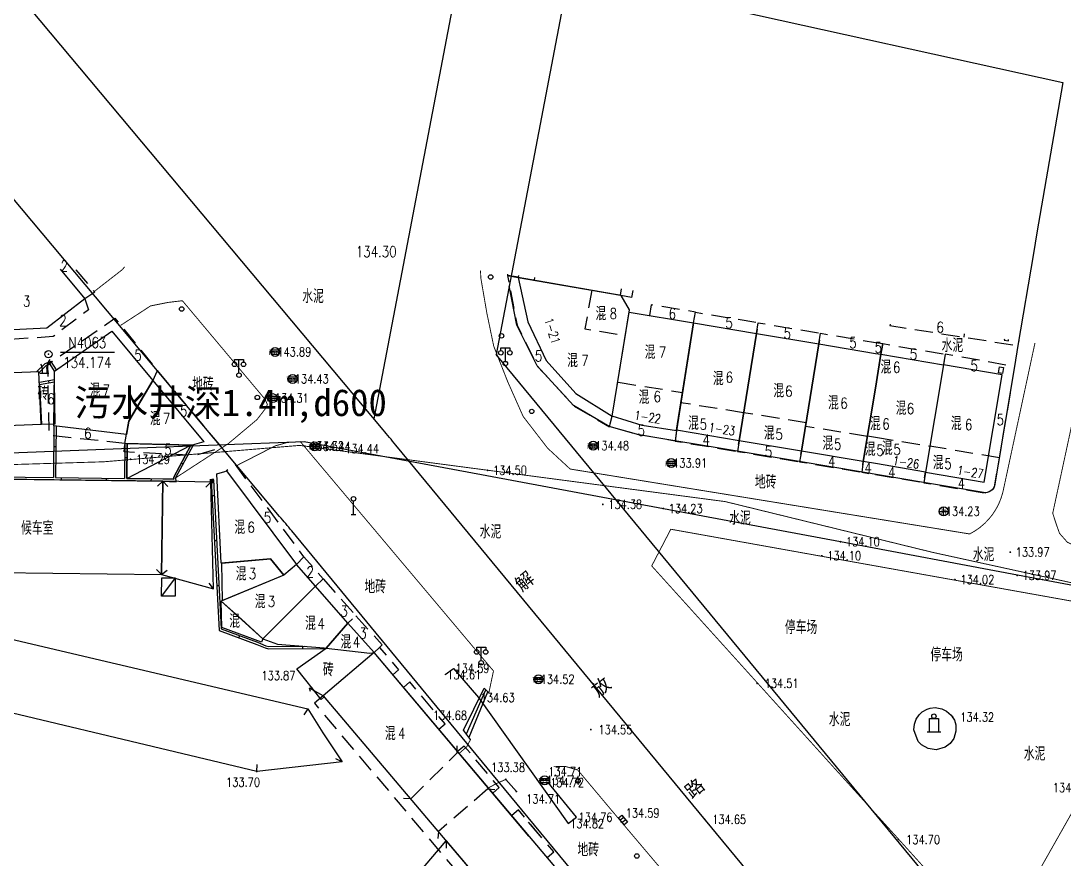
# Model space of a CAD drawing. Extents: x 529262 to 576451, y 2694391 to 2717535.
# Drawn here: x 566270 to 566386, y 2710165.7 to 2710258.9 of the extents above; entities that cross this region are included whole.
import ezdxf
from ezdxf.enums import TextEntityAlignment as Align
from ezdxf.xclip import XClip

# ---------------------------------------------------------------- set-up
doc = ezdxf.new("R2010")
doc.units = 0
doc.header["$XCLIPFRAME"] = 0
doc.linetypes.add('X2', pattern=[10, 8, -2])
doc.linetypes.add('X5', pattern=[3, 2, -1])
for name, color, linetype in [('a红线图', 1, 'Continuous'), ('COMPONENT', 8, 'Continuous'), ('DLDW', 8, 'Continuous'), ('DLSS', 4, 'Continuous'), ('DMTZ', 8, 'Continuous'), ('GCD', 8, 'Continuous'), ('GXYZ', 8, 'Continuous'), ('JMD', 8, 'Continuous'), ('KZD', 8, 'Continuous'), ('PP-COM', 7, 'Continuous'), ('RD-中线', 40, 'Continuous'), ('RD-红线', 7, 'Continuous'), ('RD-街巷路', 8, 'Continuous'), ('ZBTZ', 8, 'Continuous'), ('ZJ', 7, 'Continuous'), ('污水管径标注_W10-', 202, 'Continuous')]:
    doc.layers.add(name, color=color, linetype=linetype)
doc.layers.add('现状管道深度（物探资料）', color=2, linetype='Continuous', plot=False)
doc.styles.add('HZ', font='rs.shx', dxfattribs={"width": 0.8, "bigfont": 'hztxt.shx'})
doc.styles.add('romanc', font='romanc.shx', dxfattribs={"width": 0.8})
doc.styles.get("Standard").update_dxf_attribs({"font": '', "height": 2.5, "bigfont": 'smfs.shx'})
doc.styles.add('宋体', font='', dxfattribs={"width": 0.75})
doc.styles.add('等线体', font='simhei.ttf')
doc.styles.get('Standard').set_extended_font_data('FangSong_GB2312')
doc.styles.get('宋体').set_extended_font_data('SimSun')
doc.linetypes.add('10422', pattern='A,0.75,[150,AAA.SHX,S=0.5,R=0,X=0,Y=0.5],1.5,[177,AAA.SHX,S=1,R=0,X=0,Y=0.4],0.75', length=3)

# ---------------------------------------------------------------- blocks, each defined once
blk = doc.blocks.new('A$C19FD0107')
at = {"layer": 'RD-中线', "color": 8, "linetype": 'Continuous', "flags": 128}
blk.add_lwpolyline([(-4650.96, 16022.08), (-4688.72, 15824.06)], dxfattribs=at)
at = {"layer": 'RD-中线', "color": 8}
blk.add_lwpolyline([(-4615.53, 15735.43), (-4686.29, 15821.14, 0.001837), (-4687.7, 15822.84), (-4840.2, 16004.84)], format="xyb", dxfattribs=at)
at = {"layer": 'RD-中线', "color": 8, "linetype": 'Continuous', "flags": 128}
for points in [[(-4490.73, 14139.44, 0), (-4490.29, 14139.42)], [(-3818.25, 14086.17, 0), (-3817.74, 14086.17)]]:
    blk.add_lwpolyline(points, format="xyb", dxfattribs=at)
at = {"layer": 'RD-红线', "color": 8}
blk.add_lwpolyline([(-4650.3, 15753.99), (-4675.61, 15784.64), (-4697.86, 15811.6, 0.001837), (-4699.2, 15813.21), (-4838.21, 15979.12)], format="xyb", dxfattribs=at)
at = {"layer": 'RD-红线', "color": 8, "linetype": 'Continuous', "flags": 128}
blk.add_lwpolyline([(-4662.41, 15897.98), (-4675.14, 15831.21)], dxfattribs=at)
at = {"layer": 'RD-红线', "color": 8}
blk.add_lwpolyline([(-4598.78, 15738.7), (-4675.14, 15831.21)], dxfattribs=at)
blk = doc.blocks.new('GC200')
at = {"linetype": 'Continuous', "const_width": 0.2, "flags": 128}
blk.add_lwpolyline([(-0.1, 0, 1), (0.1, 0, 1)], format="xyb", close=True, dxfattribs=at)
blk = doc.blocks.new('gc170')
at = {"color": 8, "linetype": 'Continuous'}
blk.add_circle((0, 0), 0.5, dxfattribs=at)
blk = doc.blocks.new('gc002')
at = {"color": 8, "const_width": 1}
blk.add_lwpolyline([(-0.5, 0), (0.5, 0)], dxfattribs=at)
blk = doc.blocks.new('gc210')
at = {"color": 8}
for p, q in [((-1, 0), (1, 0)), ((-0.5, 1), (-0.5, 0)), ((0.5, 1), (0.5, 0))]:
    blk.add_line(p, q, dxfattribs=at)
for centre, radius, start, end in [((3.4, 1.11), 2.91, 139.3312, 182.0887), ((-2.94, 0.81), 2.45, 4.3743, 29.0242)]:
    blk.add_arc(centre, radius, start, end, dxfattribs=at)
blk = doc.blocks.new('gc097')
at = {"color": 8}
for p, q in [((-1, 2.9), (-1, 3.5)), ((-1, 3.5), (1, 3.5)), ((0, 0.5), (0, 3.5)), ((1, 3.5), (1, 2.9))]:
    blk.add_line(p, q, dxfattribs=at)
for centre in [(-1, 2.4), (1, 2.4), (0, 0)]:
    blk.add_circle(centre, 0.5, dxfattribs=at)
blk = doc.blocks.new('gc183')
for p, q in [((0, 0), (0, 3)), ((-0.5, 0), (0.5, 0))]:
    blk.add_line(p, q)
blk.add_circle((0, 3.5), 0.5)
blk = doc.blocks.new('gc107')
for p, q in [((-1, 0), (-1, 3)), ((-1, 3), (1, 3)), ((1, 3), (1, 0)), ((-1.5, 0), (1.5, 0))]:
    blk.add_line(p, q)
blk.add_circle((0, 3.5), 0.5)
blk = doc.blocks.new('gc117')
at = {"color": 8}
blk.add_circle((0, 0), 0.8, dxfattribs=at)
blk.add_point((0, 0), dxfattribs=at)
blk = doc.blocks.new('gc041')
for p, q in [((-1, 0.5), (1, 0.5)), ((-1, -0.5), (-1, 0.5)), ((-0.33, 0.5), (-0.33, -0.5)), ((0.33, 0.5), (0.33, -0.5)), ((1, 0.5), (1, -0.5)), ((1, -0.5), (-1, -0.5))]:
    blk.add_line(p, q)
blk = doc.blocks.new('gc013b')
at = {"linetype": 'Continuous'}
blk.add_line((0.5, 0), (4, 0), dxfattribs=at)
at = {"linetype": 'Continuous', "flags": 128}
blk.add_lwpolyline([(3.5, 0.5), (4, 0), (3.5, -0.5)], dxfattribs=at)
blk = doc.blocks.new('gcbj0103')
for p, q in [((-1, 0), (1, 0)), ((-0.9, 0.43), (0.9, 0.43)), ((-0.88, -0.47), (0.88, -0.47))]:
    blk.add_line(p, q)
blk.add_circle((0, 0), 1)
blk = doc.blocks.new('gcbj0102')
for p, q in [((-1, 0), (1, 0)), ((0, -1), (0, 1))]:
    blk.add_line(p, q)
blk.add_circle((0, 0), 1)

msp = doc.modelspace()

# ---------------------------------------------------------------- linework, layer by layer
at = {"layer": 'a红线图', "color": 8, "linetype": 'Continuous', "lineweight": 0, "const_width": 0.1, "elevation": 1, "flags": 128}
msp.add_lwpolyline([(566172.43, 2710207.167), (566212.383, 2710208.175), (566252.319, 2710209.071), (566279.215, 2710209.883), (566301.016, 2710211.706), (566331.862, 2710207.632), (566348.314, 2710205.46), (566371.373, 2710199.816), (566398.459, 2710193.891), (566418.491, 2710205.643), (566445.047, 2710194.234), (566481.463, 2710178.052), (566517.661, 2710160.821), (566553.685, 2710143.725), (566589.853, 2710126.301), (566661.288, 2710090.646), (566696.597, 2710071.626), (566725.76, 2710055.912)], dxfattribs=at)
msp.add_lwpolyline([(566172.43, 2710207.167), (566212.383, 2710208.175), (566252.319, 2710209.071), (566279.215, 2710209.883), (566301.016, 2710211.706), (566331.862, 2710207.632), (566348.314, 2710205.46), (566371.373, 2710199.816), (566398.459, 2710193.891), (566418.491, 2710205.643), (566445.047, 2710194.234), (566481.463, 2710178.052), (566517.661, 2710160.821), (566553.685, 2710143.725), (566589.853, 2710126.301), (566661.288, 2710090.646), (566696.597, 2710071.626), (566725.76, 2710055.912)], dxfattribs=at)
at = {"layer": 'DLSS', "linetype": 'Continuous', "const_width": 0.1, "flags": 128}
for points, elevation in [([(566281.559, 2710231.556), (566281.324, 2710231.253), (566278.176, 2710228.803)], 135.212), ([(566331.079, 2710209.079), (566328.581, 2710211.389), (566325.858, 2710214.917), (566324.126, 2710218.815), (566322.583, 2710222.737), (566321.821, 2710226.409), (566321.151, 2710230.309), (566321.113, 2710231.143)], 134.288), ([(566281.128, 2710225.052), (566284.452, 2710227.212), (566286.415, 2710227.599), (566287.984, 2710227.787), (566297.145, 2710216.863), (566297.439, 2710216.247), (566297.206, 2710215.786), (566296.277, 2710214.578), (566293.088, 2710211.904), (566287.272, 2710208.124)], 134.587), ([(566379.17, 2710206.507), (566382.735, 2710223.084)], 137.14), ([(566413.884, 2710218.946), (566407.646, 2710206.971), (566404.759, 2710202.048), (566402.506, 2710199.325), (566402.506, 2710199.325), (566401.417, 2710198.726), (566400.127, 2710198.326), (566398.676, 2710198.179), (566388.892, 2710199.765), (566386.342, 2710200.936), (566385.463, 2710201.936), (566385.14, 2710202.846), (566384.708, 2710204.157), (566388.623, 2710222.314)], 138.957), ([(566293.982, 2710209.442), (566298.282, 2710211.648), (566299.603, 2710212.025), (566301.089, 2710212.126), (566320.326, 2710189.276), (566322.557, 2710186.638), (566322.044, 2710184.215)], 134.186), ([(566293.982, 2710209.442), (566298.282, 2710211.648), (566299.603, 2710212.025), (566301.089, 2710212.126), (566320.326, 2710189.276), (566322.557, 2710186.638), (566322.044, 2710184.215)], 134.186), ([(566364.998, 2710203.567), (566331.079, 2710209.079)], 137.14), ([(566364.998, 2710198.313), (566342.265, 2710202.389), (566340.143, 2710198.31), (566364.998, 2710170.798)], 134.815), ([(566364.998, 2710198.313), (566342.265, 2710202.389), (566340.143, 2710198.31), (566364.998, 2710170.798)], 134.815), ([(566364.998, 2710170.798), (566378.398, 2710155.965), (566398.928, 2710192.23), (566364.998, 2710198.313)], 134.815), ([(566364.998, 2710170.798), (566378.398, 2710155.965), (566398.928, 2710192.23), (566364.998, 2710198.313)], 134.815), ([(566364.998, 2710170.798), (566378.398, 2710155.965), (566398.928, 2710192.23), (566364.998, 2710198.313)], 134.815), ([(566329.236, 2710175.999), (566330.526, 2710176.031), (566331.917, 2710175.633), (566336.761, 2710169.865), (566339.132, 2710167.062)], 134.222), ([(566329.236, 2710175.999), (566330.526, 2710176.031), (566331.917, 2710175.633), (566336.761, 2710169.865), (566356.247, 2710146.832), (566364.998, 2710136.454)], 134.222), ([(566321.985, 2710173.631), (566322.853, 2710174.11), (566323.931, 2710174.586)], 134.894), ([(566321.985, 2710173.631), (566322.853, 2710174.11), (566323.931, 2710174.586)], 134.894)]:
    msp.add_lwpolyline(points, dxfattribs=dict(at, elevation=elevation))
at = {"layer": 'DLSS', "linetype": 'Continuous', "const_width": 0.1, "elevation": 137.14, "flags": 128}
msp.add_lwpolyline([(566379.17, 2710206.507, -0.217553), (566375.481, 2710201.863), (566364.998, 2710203.567)], format="xyb", dxfattribs=at)
at = {"layer": 'DLSS', "linetype": 'X2', "const_width": 0.1, "elevation": 134.894, "flags": 128}
msp.add_lwpolyline([(566318.74, 2710177.475), (566319.584, 2710178.215), (566320.017, 2710179.037)], dxfattribs=at)
msp.add_lwpolyline([(566318.74, 2710177.475), (566319.584, 2710178.215), (566320.017, 2710179.037)], dxfattribs=at)
at = {"layer": 'DMTZ', "linetype": '10422', "flags": 128}
msp.add_lwpolyline([(566369.288, 2710180.09), (566369.339, 2710180.724), (566369.539, 2710181.283), (566369.852, 2710181.75), (566370.21, 2710182.087), (566370.751, 2710182.394), (566371.087, 2710182.502), (566371.642, 2710182.565), (566372.388, 2710182.439), (566372.914, 2710182.183), (566373.427, 2710181.727), (566373.779, 2710181.16), (566373.938, 2710180.637), (566373.958, 2710179.93), (566373.706, 2710179.128), (566373.306, 2710178.579), (566372.749, 2710178.157), (566371.747, 2710177.876), (566370.86, 2710178.004), (566370.112, 2710178.431), (566369.761, 2710178.801)], close=True, dxfattribs=at)
msp.add_lwpolyline([(566369.288, 2710180.09), (566369.339, 2710180.724), (566369.539, 2710181.283), (566369.852, 2710181.75), (566370.21, 2710182.087), (566370.751, 2710182.394), (566371.087, 2710182.502), (566371.642, 2710182.565), (566372.388, 2710182.439), (566372.914, 2710182.183), (566373.427, 2710181.727), (566373.779, 2710181.16), (566373.938, 2710180.637), (566373.958, 2710179.93), (566373.706, 2710179.128), (566373.306, 2710178.579), (566372.749, 2710178.157), (566371.747, 2710177.876), (566370.86, 2710178.004), (566370.112, 2710178.431), (566369.761, 2710178.801)], close=True, dxfattribs=at)
at = {"layer": 'JMD', "linetype": 'Continuous'}
for p, q in [((566273.216, 2710220.956), (566273.301, 2710220.721)), ((566273.109, 2710218.867), (566273.153, 2710218.621)), ((566273.685, 2710211.581, 134.649), (566273.935, 2710211.578, 134.649)), ((566281.792, 2710208.03), (566288.925, 2710211.719)), ((566281.571, 2710210.368, 136.718), (566281.821, 2710210.365, 136.718)), ((566288.075, 2710209.615), (566287.855, 2710209.733)), ((566274.531, 2710207.872), (566274.535, 2710208.122)), ((566279.531, 2710207.809), (566279.534, 2710208.059)), ((566284.531, 2710207.746), (566284.534, 2710207.996)), ((566285.791, 2710207.73), (566285.218, 2710207.171)), ((566285.791, 2710207.73), (566286.347, 2710207.155)), ((566291.147, 2710207.615), (566290.582, 2710207.049)), ((566291.289, 2710206.126), (566291.539, 2710206.139)), ((566291.549, 2710201.133), (566291.798, 2710201.146)), ((566285.662, 2710197.358), (566285.103, 2710197.931)), ((566285.662, 2710197.358), (566286.301, 2710197.838)), ((566287.198, 2710196.993, 133.827), (566285.675, 2710194.961)), ((566291.434, 2710195.757), (566290.942, 2710196.388)), ((566291.808, 2710196.139), (566292.058, 2710196.152)), ((566294.267, 2710190.327), (566294.355, 2710190.561)), ((566301.369, 2710189.13), (566301.368, 2710189.38)), ((566319.238, 2710180.058), (566321.513, 2710184.726)), ((566319.238, 2710180.058), (566321.513, 2710184.726)), ((566319.541, 2710179.661), (566321.719, 2710184.527)), ((566319.541, 2710179.661), (566321.719, 2710184.527)), ((566321.513, 2710184.726), (566322.044, 2710184.215)), ((566321.513, 2710184.726), (566322.044, 2710184.215)), ((566319.844, 2710179.263), (566321.926, 2710184.328)), ((566319.844, 2710179.263), (566321.926, 2710184.328)), ((566301.934, 2710182.418), (566301.468, 2710181.768)), ((566301.934, 2710182.418), (566301.468, 2710181.768)), ((566320.017, 2710179.037), (566319.238, 2710180.058)), ((566320.017, 2710179.037), (566319.238, 2710180.058)), ((566318.527, 2710177.521), (566318.534, 2710178.321)), ((566318.527, 2710177.521), (566318.534, 2710178.321)), ((566305.753, 2710176.521), (566305.027, 2710176.859)), ((566305.753, 2710176.521), (566305.027, 2710176.859)), ((566296.251, 2710175.456), (566296.3, 2710176.255)), ((566296.251, 2710175.456), (566296.3, 2710176.255)), ((566323.931, 2710174.586), (566325.103, 2710173.232)), ((566323.931, 2710174.586), (566325.103, 2710173.232)), ((566321.926, 2710173.522), (566322.723, 2710173.462)), ((566321.926, 2710173.522), (566322.723, 2710173.462)), ((566313.355, 2710172.443), (566312.555, 2710172.45)), ((566313.355, 2710172.443), (566312.555, 2710172.45)), ((566316.446, 2710168.805), (566316.386, 2710168.007)), ((566316.446, 2710168.805), (566316.386, 2710168.007)), ((566317.285, 2710167.743), (566317.283, 2710166.943))]:
    msp.add_line(p, q, dxfattribs=at)
at = {"layer": 'JMD', "linetype": 'X5'}
for p, q in [((566313.355, 2710172.443), (566318.527, 2710177.521)), ((566313.355, 2710172.443), (566318.527, 2710177.521)), ((566321.926, 2710173.522), (566316.446, 2710168.805)), ((566321.926, 2710173.522), (566316.446, 2710168.805))]:
    msp.add_line(p, q, dxfattribs=at)
at = {"layer": 'JMD', "linetype": 'Continuous', "flags": 128}
for points, elevation in [([(566274.385, 2710231.279), (566277.153, 2710228.007), (566272.901, 2710224.736), (566263.848, 2710224.301), (566263.486, 2710224.279), (566263.196, 2710227.174), (566268.11, 2710230.942), (566268.78, 2710231.461)], 134.702), ([(566273.714, 2710213.88), (566273.642, 2710208.133)], 134.649), ([(566273.964, 2710213.851), (566273.892, 2710208.13)], 134.649), ([(566281.591, 2710211.924), (566281.542, 2710208.034)], 136.718), ([(566281.841, 2710211.917), (566281.792, 2710208.03)], 136.718), ([(566326.498, 2710168.285), (566309.283, 2710188.677), (566303.642, 2710183.877), (566316.974, 2710168.135)], 134.894)]:
    msp.add_lwpolyline(points, dxfattribs=dict(at, elevation=elevation))
at = {"layer": 'JMD', "linetype": 'X5', "flags": 128}
for points, elevation in [([(566276.135, 2710231.222), (566276.135, 2710231.222)], 146.262), ([(566276.135, 2710231.222), (566278.245, 2710228.721), (566277.153, 2710228.007)], 146.262), ([(566325.335, 2710230.39), (566324.107, 2710230.599), (566325.178, 2710225.051), (566327.428, 2710220.507), (566331.496, 2710216.101), (566335.436, 2710213.779), (566335.758, 2710214.965)], 134.61), ([(566333.475, 2710228.948), (566332.722, 2710224.658), (566337.221, 2710223.923)], 162.608), ([(566277.153, 2710228.007), (566277.546, 2710226.775), (566273.635, 2710223.804), (566263.749, 2710223.104), (566263.848, 2710224.301)], 134.702), ([(566344.798, 2710225.334), (566345.01, 2710226.516), (566340.092, 2710227.337), (566339.895, 2710226.138)], 134.549), ([(566344.798, 2710225.334), (566345.01, 2710226.516), (566351.98, 2710225.342), (566351.781, 2710224.159)], 134.549), ([(566281.591, 2710211.924), (566273.175, 2710212.811), (566273.042, 2710220.721), (566280.486, 2710225.847), (566285.189, 2710220.022), (566284.689, 2710218.927)], 140.516), ([(566351.781, 2710224.159), (566351.98, 2710225.342), (566358.915, 2710224.175), (566358.714, 2710222.98)], 134.549), ([(566358.714, 2710222.98), (566358.915, 2710224.175), (566364.998, 2710223.151)], 134.549), ([(566364.998, 2710223.151), (566365.817, 2710223.013), (566365.619, 2710221.833)], 134.549), ([(566365.619, 2710221.833), (566365.817, 2710223.013), (566372.764, 2710221.844), (566372.565, 2710220.662)], 134.462), ([(566285.189, 2710220.022), (566292.359, 2710211.449), (566289.385, 2710210.584), (566281.497, 2710210.988), (566281.591, 2710211.924)], 140.516), ([(566336.398, 2710218.728), (566343.567, 2710217.589)], 160.29), ([(566350.361, 2710215.332), (566343.386, 2710216.44)], 153.222), ([(566342.891, 2710213.331), (566342.751, 2710212.186), (566338.742, 2710212.863), (566335.436, 2710213.779), (566335.758, 2710214.965)], 134.521), ([(566357.295, 2710214.217), (566350.361, 2710215.332)], 153.222), ([(566364.115, 2710212.708), (566357.231, 2710213.822)], 153.222), ([(566342.901, 2710213.396), (566342.751, 2710212.186), (566349.668, 2710211.04), (566349.858, 2710212.201)], 134.549), ([(566364.123, 2710212.77), (566364.998, 2710212.625)], 152.851), ([(566364.998, 2710212.625), (566371.061, 2710211.617)], 152.851), ([(566349.858, 2710212.201), (566349.668, 2710211.04), (566356.563, 2710209.892), (566356.783, 2710211.053)], 134.548), ([(566378.797, 2710210.33), (566371.061, 2710211.617)], 152.851), ([(566356.783, 2710211.053), (566356.563, 2710209.892), (566363.485, 2710208.725), (566363.653, 2710209.902)], 134.548), ([(566300.663, 2710198.475), (566301.492, 2710199.336), (566293.881, 2710209.579), (566292.9, 2710208.887)], 134.96), ([(566363.653, 2710209.902), (566363.485, 2710208.725), (566364.998, 2710208.47)], 134.548), ([(566364.998, 2710208.47), (566370.379, 2710207.564), (566370.583, 2710208.741)], 134.548), ([(566302.776, 2710196.061), (566303.631, 2710196.862), (566301.492, 2710199.336)], 134.526), ([(566303.631, 2710196.862), (566307.266, 2710192.771), (566306.367, 2710191.959)], 144.492), ([(566307.266, 2710192.771), (566310.198, 2710189.545), (566309.283, 2710188.677)], 145.455), ([(566309.283, 2710188.677), (566309.897, 2710189.26), (566312.013, 2710186.777), (566311.355, 2710186.222)], 134.798), ([(566316.482, 2710180.15), (566317.188, 2710180.746), (566313.262, 2710185.412), (566312.548, 2710184.809)], 139.844), ([(566316.482, 2710180.15), (566317.188, 2710180.746), (566313.262, 2710185.412), (566312.548, 2710184.809)], 139.844), ([(566303.642, 2710183.877), (566302.663, 2710183.047), (566315.293, 2710168.109)], 135.885), ([(566303.642, 2710183.877), (566302.663, 2710183.047), (566335.277, 2710144.474), (566337.925, 2710143.357), (566338.447, 2710144.701)], 135.885), ([(566322.473, 2710173.054), (566323.203, 2710173.67), (566319.31, 2710178.29), (566318.575, 2710177.67)], 140.164), ([(566322.473, 2710173.054), (566323.203, 2710173.67), (566319.31, 2710178.29), (566318.575, 2710177.67)], 140.164), ([(566327.752, 2710168.305), (566325.326, 2710171.188), (566324.579, 2710170.558)], 140.261), ([(566328.516, 2710165.895), (566329.255, 2710166.519), (566325.326, 2710171.188), (566324.579, 2710170.558)], 140.261)]:
    msp.add_lwpolyline(points, dxfattribs=dict(at, elevation=elevation))
for points in [[(566324.114, 2710230.751), (566324.107, 2710230.599), (566325.316, 2710230.381)], [(566327.119, 2710230.358), (566327.069, 2710230.073)], [(566338.03, 2710228.931), (566337.883, 2710228.157), (566336.668, 2710228.387)], [(566366.632, 2710225.19), (566366.605, 2710225.022), (566380.881, 2710222.79), (566380.968, 2710223.315)], [(566374.876, 2710224.112), (566374.818, 2710223.738)]]:
    msp.add_lwpolyline(points, dxfattribs=at)
at = {"layer": 'JMD', "linetype": 'Continuous', "flags": 128}
for points in [[(566325.333, 2710230.592), (566325.316, 2710230.381), (566336.668, 2710228.387), (566336.802, 2710229.092)], [(566364.998, 2710218.064), (566363.653, 2710209.902), (566356.783, 2710211.053), (566358.714, 2710222.98), (566364.998, 2710221.936)], [(566379.332, 2710223.529), (566379.31, 2710223.405), (566379.778, 2710223.327), (566379.803, 2710223.468)], [(566364.998, 2710221.936), (566365.619, 2710221.833), (566364.998, 2710218.064)], [(566364.998, 2710218.064), (566365.619, 2710221.833), (566372.565, 2710220.662), (566370.583, 2710208.741), (566364.998, 2710209.677)], [(566273.974, 2710220.11), (566273.407, 2710221.025), (566272.684, 2710220.764), (566271.786, 2710219.878)], [(566273.769, 2710219.967), (566273.301, 2710220.721), (566272.82, 2710220.548), (566272.04, 2710219.778)], [(566273.772, 2710218.986), (566272.085, 2710218.683)], [(566273.776, 2710218.733), (566272.095, 2710218.431)], [(566364.998, 2710209.677), (566363.653, 2710209.902), (566364.998, 2710218.064)], [(566285.791, 2710207.73), (566287.273, 2710207.675), (566287.272, 2710208.124), (566289.233, 2710211.764)], [(566285.794, 2710207.98), (566287.022, 2710207.935), (566287.022, 2710208.187), (566288.925, 2710211.719)], [(566248.345, 2710208.452), (566273.642, 2710208.133)], [(566248.592, 2710208.199), (566285.791, 2710207.73)], [(566273.892, 2710208.13), (566281.542, 2710208.034)], [(566281.792, 2710208.03), (566285.794, 2710207.98)], [(566291.198, 2710207.883), (566292.068, 2710191.146)], [(566291.447, 2710207.896), (566292.309, 2710191.323)], [(566292.068, 2710191.146), (566296.258, 2710189.586), (566297.181, 2710189.206), (566297.568, 2710189.11)], [(566292.309, 2710191.323), (566296.349, 2710189.819), (566297.259, 2710189.444), (566297.598, 2710189.36)], [(566297.598, 2710189.36), (566301.607, 2710189.381)], [(566297.568, 2710189.11), (566303.904, 2710189.143)], [(566317.182, 2710186.227), (566318.101, 2710186.927), (566320.9, 2710183.682), (566330.846, 2710169.671), (566331.771, 2710170.38), (566328.626, 2710174.231)]]:
    msp.add_lwpolyline(points, dxfattribs=at)
for points, elevation in [([(566336.762, 2710228.37), (566325.316, 2710230.381), (566326.361, 2710225.456), (566328.428, 2710221.15), (566331.727, 2710217.483), (566335.758, 2710214.965), (566337.686, 2710226.765)], 134.521), ([(566337.644, 2710226.508), (566344.798, 2710225.334), (566342.891, 2710213.331), (566339.067, 2710213.932), (566335.758, 2710214.965)], 134.549), ([(566344.798, 2710225.334), (566351.781, 2710224.159), (566349.858, 2710212.201), (566342.901, 2710213.396)], 134.549), ([(566273.756, 2710219.958), (566280.128, 2710224.403), (566284.689, 2710218.927), (566282.036, 2710214.396), (566281.772, 2710212.934), (566273.714, 2710213.88)], 134.649), ([(566356.783, 2710211.053), (566349.858, 2710212.201), (566351.781, 2710224.159), (566358.714, 2710222.98)], 134.525), ([(566263.493, 2710219.54), (566263.729, 2710213.726), (566272.272, 2710214.074), (566272.036, 2710219.888)], 134.223), ([(566272.322, 2710214.074), (566273.854, 2710214.1), (566273.776, 2710218.733), (566272.095, 2710218.431)], 134.223), ([(566281.591, 2710211.924), (566282.036, 2710214.396), (566282.838, 2710215.803), (566284.689, 2710218.927), (566290.358, 2710212.111), (566289.076, 2710211.715)], 136.718), ([(566291.825, 2710208.529), (566292.702, 2710208.789), (566292.9, 2710208.887), (566300.663, 2710198.475), (566299.26, 2710197.269), (566297.791, 2710199.109), (566292.298, 2710198.621)], 134.571), ([(566285.662, 2710197.358), (566285.791, 2710207.73), (566249.533, 2710208.187), (566249.403, 2710197.815)], 133.819), ([(566291.434, 2710195.757), (566291.147, 2710207.615), (566285.791, 2710207.73), (566285.662, 2710197.358)], 136.798), ([(566292.292, 2710194.393), (566294.537, 2710192.378), (566296.939, 2710190.222), (566302.776, 2710196.061), (566300.663, 2710198.475), (566299.26, 2710197.269)], 135.301), ([(566292.439, 2710194.454), (566292.351, 2710198.626), (566297.791, 2710199.109), (566299.26, 2710197.269)], 137.459), ([(566285.698, 2710196.998), (566287.198, 2710196.993), (566287.175, 2710194.956), (566285.675, 2710194.961)], 133.813), ([(566296.939, 2710190.222), (566298.539, 2710189.619), (566303.722, 2710189.217), (566303.971, 2710189.188), (566306.367, 2710191.959), (566302.776, 2710196.061)], 138.207), ([(566296.939, 2710190.222), (566296.77, 2710189.85), (566292.373, 2710191.467), (566292.292, 2710194.393)], 138.207), ([(566259.364, 2710192.447), (566301.934, 2710182.418), (566303.598, 2710179.757), (566305.753, 2710176.521), (566296.251, 2710175.456), (566257.441, 2710184.734)], 135.832), ([(566259.364, 2710192.447), (566301.934, 2710182.418), (566303.598, 2710179.757), (566305.753, 2710176.521), (566296.251, 2710175.456), (566257.441, 2710184.734)], 135.832), ([(566306.367, 2710191.959), (566303.971, 2710189.188), (566308.83, 2710188.63), (566309.283, 2710188.677), (566306.367, 2710191.959)], 134.792), ([(566303.747, 2710183.752), (566303.411, 2710183.467), (566300.693, 2710186.866), (566303.971, 2710189.188), (566308.83, 2710188.63), (566309.283, 2710188.677), (566303.642, 2710183.877)], 133.883), ([(566303.747, 2710183.752), (566303.411, 2710183.467), (566300.693, 2710186.866), (566303.971, 2710189.188), (566308.83, 2710188.63), (566309.283, 2710188.677), (566303.642, 2710183.877)], 133.883), ([(566347.44, 2710143.48), (566309.283, 2710188.677), (566303.642, 2710183.877), (566328.049, 2710155.058), (566336.484, 2710145.039), (566347.059, 2710143.219)], 134.894), ([(566306.878, 2710155.548), (566317.285, 2710167.743), (566328.049, 2710155.058), (566323.568, 2710151.433), (566324.105, 2710150.921), (566323.94, 2710150.748), (566321.494, 2710151.074), (566321.907, 2710151.985), (566316.408, 2710152.926), (566316.26, 2710152.13), (566313.764, 2710152.428), (566309.158, 2710153.557), (566306.594, 2710154.907)], 133.849)]:
    msp.add_lwpolyline(points, close=True, dxfattribs=dict(at, elevation=elevation))
at = {"layer": 'JMD', "linetype": 'X5', "elevation": 134.548, "flags": 128}
msp.add_lwpolyline([(566370.583, 2710208.741), (566370.379, 2710207.564), (566377.081, 2710206.432, 0.418971), (566378.288, 2710207.305), (566380.504, 2710220.463), (566372.764, 2710221.844), (566372.565, 2710220.662)], format="xyb", dxfattribs=at)
at = {"layer": 'JMD', "linetype": 'Continuous', "flags": 128}
for points in [[(566370.583, 2710208.741), (566377.105, 2710207.637), (566379.099, 2710219.56), (566372.565, 2710220.662)], [(566378.796, 2710220.437), (566379.243, 2710220.352), (566379.127, 2710219.699), (566378.68, 2710219.784)], [(566287.022, 2710207.935), (566281.792, 2710208.03), (566281.841, 2710211.917), (566288.925, 2710211.719), (566287.022, 2710208.187)]]:
    msp.add_lwpolyline(points, close=True, dxfattribs=at)
at = {"layer": 'KZD', "linetype": 'Continuous'}
msp.add_line((566280.424, 2710222.023, 134.174), (566274.424, 2710222.023, 134.174), dxfattribs=at)
at = {"layer": 'RD-街巷路', "color": 8, "linetype": 'Continuous', "elevation": 134.548}
msp.add_lwpolyline([(566347.21, 2710260.575), (566385.817, 2710252.039), (566382.948, 2710235.328), (566382.557, 2710233.04), (566380.849, 2710222.817), (566380.472, 2710220.49), (566378.229, 2710207.196), (566378.118, 2710206.944), (566377.981, 2710206.758), (566377.836, 2710206.643), (566377.637, 2710206.527), (566377.417, 2710206.454), (566377.215, 2710206.452), (566377.233, 2710206.445), (566370.347, 2710207.591), (566363.345, 2710208.752), (566356.531, 2710209.919), (566349.636, 2710211.067), (566338.71, 2710212.89), (566335.404, 2710213.806), (566331.464, 2710216.128), (566327.396, 2710220.534), (566325.146, 2710225.078), (566324.305, 2710229.437)], dxfattribs=at)
at = {"layer": '污水管径标注_W10-'}
msp.add_lwpolyline([(566182.238, 2710207.592), (566202.225, 2710208.311), (566212.586, 2710208.683), (566222.211, 2710209.058), (566242.196, 2710209.835), (566262.181, 2710210.613), (566282.166, 2710211.39), (566301.519, 2710212.143), (566321.8, 2710208.354), (566341.46, 2710204.682), (566361.12, 2710201.009), (566380.78, 2710197.337), (566397.853, 2710194.147)], dxfattribs=at)

# ---------------------------------------------------------------- block references
at = {"layer": 'COMPONENT', "linetype": 'Continuous', "xscale": 0.5, "yscale": 0.5}
for name, p in [('gcbj0103', (566298.292, 2710222.097)), ('gcbj0103', (566300.239, 2710219.1)), ('gcbj0103', (566298.031, 2710216.957)), ('gcbj0103', (566302.674, 2710211.605)), ('gcbj0103', (566333.641, 2710211.675)), ('gcbj0103', (566342.312, 2710209.735)), ('gcbj0102', (566372.583, 2710204.367)), ('gcbj0103', (566327.56, 2710185.71)), ('gcbj0103', (566328.244, 2710174.485))]:
    msp.add_blockref(name, p, dxfattribs=at)
at = {"layer": 'DLDW', "color": 252, "linetype": 'Continuous', "xscale": 0.5, "yscale": 0.5, "zscale": 0.5}
for name, p in [('gc097', (566323.882, 2710220.799, 134.398)), ('gc097', (566294.273, 2710219.511, 134.477)), ('gc097', (566321.189, 2710187.542, 134.255)), ('gc107', (566371.506, 2710179.855))]:
    msp.add_blockref(name, p, dxfattribs=at)
at = {"layer": 'DLDW', "linetype": 'Continuous', "xscale": 0.5, "yscale": 0.5, "zscale": 0.5}
msp.add_blockref('gc107', (566371.506, 2710179.855), dxfattribs=at)
at = {"layer": 'DLSS', "linetype": 'Continuous', "xscale": 0.5, "yscale": 0.5, "zscale": 0.5}
msp.add_blockref('gc183', (566306.995, 2710204.023, 134.427), dxfattribs=at)
at = {"layer": 'GCD', "linetype": 'Continuous'}
ref = msp.add_blockref('GC200', (566298.296, 2710222.102, 143.887), dxfattribs=dict(at, xscale=0.1999999999534339, yscale=0.1999999999534339, zscale=0.1999999999534339))
ref.add_attrib('height', '143.89', dxfattribs={"linetype": 'Continuous', "height": 1, "style": 'HZ', "width": 0.8}).set_placement((566298.536, 2710222.102, 143.887), align=Align.MIDDLE_LEFT)
ref = msp.add_blockref('GC200', (566300.235, 2710219.102, 134.429), dxfattribs=dict(at, xscale=0.1999999999534339, yscale=0.1999999999534339, zscale=0.1999999999534339))
ref.add_attrib('height', '134.43', dxfattribs={"linetype": 'Continuous', "height": 1, "style": 'HZ', "width": 0.8}).set_placement((566300.475, 2710219.102, 134.429), align=Align.MIDDLE_LEFT)
ref = msp.add_blockref('GC200', (566298.016, 2710216.96, 134.314), dxfattribs=dict(at, xscale=0.1999999999534339, yscale=0.1999999999534339, zscale=0.1999999999534339))
ref.add_attrib('height', '134.31', dxfattribs={"linetype": 'Continuous', "height": 1, "style": 'HZ', "width": 0.8}).set_placement((566298.256, 2710216.96, 134.314), align=Align.MIDDLE_LEFT)
ref = msp.add_blockref('GC200', (566301.569, 2710211.628, 134.323), dxfattribs=dict(at, xscale=0.5, yscale=0.5, zscale=0.5))
ref.add_attrib('height', '134.32', dxfattribs={"linetype": 'Continuous', "height": 1, "style": 'HZ', "width": 0.8}).set_placement((566302.169, 2710211.628, 134.323), align=Align.MIDDLE_LEFT)
ref = msp.add_blockref('GC200', (566302.667, 2710211.608, 134.435), dxfattribs=dict(at, xscale=0.1999999999534339, yscale=0.1999999999534339, zscale=0.1999999999534339))
ref.add_attrib('height', '134.44', dxfattribs={"linetype": 'Continuous', "height": 1, "style": 'HZ', "width": 0.8}).set_placement((566302.907, 2710211.608, 134.435), align=Align.MIDDLE_LEFT)
ref = msp.add_blockref('GC200', (566305.464, 2710211.334, 134.443), dxfattribs=dict(at, xscale=0.5, yscale=0.5, zscale=0.5))
ref.add_attrib('height', '134.44', dxfattribs={"linetype": 'Continuous', "height": 1, "style": 'HZ', "width": 0.8}).set_placement((566306.064, 2710211.334, 134.443), align=Align.MIDDLE_LEFT)
ref = msp.add_blockref('GC200', (566333.622, 2710211.68, 134.477), dxfattribs=dict(at, xscale=0.1999999999534339, yscale=0.1999999999534339, zscale=0.1999999999534339))
ref.add_attrib('height', '134.48', dxfattribs={"linetype": 'Continuous', "height": 1, "style": 'HZ', "width": 0.8}).set_placement((566333.862, 2710211.68, 134.477), align=Align.MIDDLE_LEFT)
ref = msp.add_blockref('GC200', (566282.224, 2710210.164, 134.289), dxfattribs=dict(at, xscale=0.5, yscale=0.5, zscale=0.5))
ref.add_attrib('height', '134.29', dxfattribs={"linetype": 'Continuous', "height": 1, "style": 'HZ', "width": 0.8}).set_placement((566282.824, 2710210.164, 134.289), align=Align.MIDDLE_LEFT)
ref = msp.add_blockref('GC200', (566342.293, 2710209.741, 133.913), dxfattribs=dict(at, xscale=0.1999999999534339, yscale=0.1999999999534339, zscale=0.1999999999534339))
ref.add_attrib('height', '133.91', dxfattribs={"linetype": 'Continuous', "height": 1, "style": 'HZ', "width": 0.8}).set_placement((566342.533, 2710209.741, 133.913), align=Align.MIDDLE_LEFT)
ref = msp.add_blockref('GC200', (566321.902, 2710208.935, 134.495), dxfattribs=dict(at, xscale=0.5, yscale=0.5, zscale=0.5))
ref.add_attrib('height', '134.50', dxfattribs={"linetype": 'Continuous', "height": 1, "style": 'HZ', "width": 0.8}).set_placement((566322.502, 2710208.935, 134.495), align=Align.MIDDLE_LEFT)
ref = msp.add_blockref('GC200', (566334.714, 2710205.154, 134.384), dxfattribs=dict(at, xscale=0.5, yscale=0.5, zscale=0.5))
ref.add_attrib('height', '134.38', dxfattribs={"linetype": 'Continuous', "height": 1, "style": 'HZ', "width": 0.8}).set_placement((566335.314, 2710205.154, 134.384), align=Align.MIDDLE_LEFT)
ref = msp.add_blockref('GC200', (566341.428, 2710204.689, 134.229), dxfattribs=dict(at, xscale=0.5, yscale=0.5, zscale=0.5))
ref.add_attrib('height', '134.23', dxfattribs={"linetype": 'Continuous', "height": 1, "style": 'HZ', "width": 0.8}).set_placement((566342.028, 2710204.689, 134.229), align=Align.MIDDLE_LEFT)
ref = msp.add_blockref('GC200', (566372.579, 2710204.378, 134.23), dxfattribs=dict(at, xscale=0.1999999999534339, yscale=0.1999999999534339, zscale=0.1999999999534339))
ref.add_attrib('height', '134.23', dxfattribs={"linetype": 'Continuous', "height": 1, "style": 'HZ', "width": 0.8}).set_placement((566372.819, 2710204.378, 134.23), align=Align.MIDDLE_LEFT)
ref = msp.add_blockref('GC200', (566361.128, 2710201.002, 134.1), dxfattribs=dict(at, xscale=0.5, yscale=0.5, zscale=0.5))
ref.add_attrib('height', '134.10', dxfattribs={"linetype": 'Continuous', "height": 1, "style": 'HZ', "width": 0.8}).set_placement((566361.728, 2710201.002, 134.1), align=Align.MIDDLE_LEFT)
ref = msp.add_blockref('GC200', (566359.051, 2710199.442, 134.099), dxfattribs=dict(at, xscale=0.5, yscale=0.5))
ref.add_attrib('height', '134.10', dxfattribs={"linetype": 'Continuous', "height": 1, "style": 'HZ', "width": 0.8}).set_placement((566359.651, 2710199.442, 134.099), align=Align.MIDDLE_LEFT)
ref = msp.add_blockref('GC200', (566379.996, 2710199.844, 133.971), dxfattribs=dict(at, xscale=0.5, yscale=0.5, zscale=0.5))
ref.add_attrib('height', '133.97', dxfattribs={"linetype": 'Continuous', "height": 1, "style": 'HZ', "width": 0.8}).set_placement((566380.596, 2710199.844, 133.971), align=Align.MIDDLE_LEFT)
ref = msp.add_blockref('GC200', (566373.848, 2710196.793, 134.018), dxfattribs=dict(at, xscale=0.5, yscale=0.5, zscale=0.5))
ref.add_attrib('height', '134.02', dxfattribs={"linetype": 'Continuous', "height": 1, "style": 'HZ', "width": 0.8}).set_placement((566374.448, 2710196.793, 134.018), align=Align.MIDDLE_LEFT)
ref = msp.add_blockref('GC200', (566380.76, 2710197.252, 133.97), dxfattribs=dict(at, xscale=0.5, yscale=0.5, zscale=0.5))
ref.add_attrib('height', '133.97', dxfattribs={"linetype": 'Continuous', "height": 1, "style": 'HZ', "width": 0.8}).set_placement((566381.36, 2710197.252, 133.97), align=Align.MIDDLE_LEFT)
ref = msp.add_blockref('GC200', (566318.097, 2710186.93, 134.593), dxfattribs=dict(at, xscale=0.1999999999534339, yscale=0.1999999999534339, zscale=0.1999999999534339))
ref.add_attrib('height', '134.59', dxfattribs={"linetype": 'Continuous', "height": 1, "style": 'HZ', "width": 0.8}).set_placement((566318.337, 2710186.93, 134.593), align=Align.MIDDLE_LEFT)
ref = msp.add_blockref('GC200', (566317.178, 2710186.23, 134.613), dxfattribs=dict(at, xscale=0.1999999999534339, yscale=0.1999999999534339, zscale=0.1999999999534339))
ref.add_attrib('height', '134.61', dxfattribs={"linetype": 'Continuous', "height": 1, "style": 'HZ', "width": 0.8}).set_placement((566317.418, 2710186.23, 134.613), align=Align.MIDDLE_LEFT)
ref = msp.add_blockref('GC200', (566327.558, 2710185.715, 134.518), dxfattribs=dict(at, xscale=0.1999999999534339, yscale=0.1999999999534339, zscale=0.1999999999534339))
ref.add_attrib('height', '134.52', dxfattribs={"linetype": 'Continuous', "height": 1, "style": 'HZ', "width": 0.8}).set_placement((566327.798, 2710185.715, 134.518), align=Align.MIDDLE_LEFT)
at = {"layer": 'GCD', "linetype": 'Continuous', "xscale": 0.5, "yscale": 0.5}
for p in [(566351.854, 2710185.257, 134.505), (566296.251, 2710175.456, 136.875), (566367.58, 2710167.897, 134.704)]:
    msp.add_blockref('GC200', p, dxfattribs=at)
at = {"layer": 'GCD', "linetype": 'Continuous'}
ref = msp.add_blockref('GC200', (566320.896, 2710183.685, 134.627), dxfattribs=dict(at, xscale=0.1999999999534339, yscale=0.1999999999534339, zscale=0.1999999999534339))
ref.add_attrib('height', '134.63', dxfattribs={"linetype": 'Continuous', "height": 1, "style": 'HZ', "width": 0.8}).set_placement((566321.136, 2710183.685, 134.627), align=Align.MIDDLE_LEFT)
at = {"layer": 'GCD', "linetype": 'Continuous', "xscale": 0.5, "yscale": 0.5, "zscale": 0.5}
for p in [(566373.592, 2710181.506, 134.324), (566319.238, 2710180.058, 134.675), (566333.385, 2710180.117, 134.551), (566323.931, 2710174.586, 133.375), (566325.103, 2710173.232, 134.71), (566336.761, 2710169.865, 134.587), (566346.029, 2710170.138, 134.65)]:
    msp.add_blockref('GC200', p, dxfattribs=at)
at = {"layer": 'GCD', "linetype": 'Continuous'}
ref = msp.add_blockref('GC200', (566328.402, 2710175.446, 134.71), dxfattribs=dict(at, xscale=0.1999999999534339, yscale=0.1999999999534339, zscale=0.1999999999534339))
ref.add_attrib('height', '134.71', dxfattribs={"linetype": 'Continuous', "height": 1, "style": 'HZ', "width": 0.8}).set_placement((566328.642, 2710175.446, 134.71), align=Align.MIDDLE_LEFT)
ref = msp.add_blockref('GC200', (566328.21, 2710174.488, 134.736), dxfattribs=dict(at, xscale=0.1999999999534339, yscale=0.1999999999534339, zscale=0.1999999999534339))
ref.add_attrib('height', '134.74', dxfattribs={"linetype": 'Continuous', "height": 1, "style": 'HZ', "width": 0.8}).set_placement((566328.45, 2710174.488, 134.736), align=Align.MIDDLE_LEFT)
ref = msp.add_blockref('GC200', (566328.622, 2710174.234, 134.717), dxfattribs=dict(at, xscale=0.1999999999534339, yscale=0.1999999999534339, zscale=0.1999999999534339))
ref.add_attrib('height', '134.72', dxfattribs={"linetype": 'Continuous', "height": 1, "style": 'HZ', "width": 0.8}).set_placement((566328.862, 2710174.234, 134.717), align=Align.MIDDLE_LEFT)
ref = msp.add_blockref('GC200', (566331.767, 2710170.383, 134.76), dxfattribs=dict(at, xscale=0.1999999999534339, yscale=0.1999999999534339, zscale=0.1999999999534339))
ref.add_attrib('height', '134.76', dxfattribs={"linetype": 'Continuous', "height": 1, "style": 'HZ', "width": 0.8}).set_placement((566332.007, 2710170.383, 134.76), align=Align.MIDDLE_LEFT)
ref = msp.add_blockref('GC200', (566330.842, 2710169.674, 134.819), dxfattribs=dict(at, xscale=0.1999999999534339, yscale=0.1999999999534339, zscale=0.1999999999534339))
ref.add_attrib('height', '134.82', dxfattribs={"linetype": 'Continuous', "height": 1, "style": 'HZ', "width": 0.8}).set_placement((566331.082, 2710169.674, 134.819), align=Align.MIDDLE_LEFT)
at = {"layer": 'GXYZ', "linetype": 'Continuous'}
for name, p, xscale, yscale, zscale, rotation in [('gc013b', (566303.861, 2710183.758, 135.885), 0.5000000000550237, 0.5000000000550237, 0.5000000000550237, 151.5392783177341), ('gc041', (566336.95, 2710170.069, 134.587), 0.4999999998231743, 0.4999999998231743, 0.4999999998231743, 309.5437929968465)]:
    msp.add_blockref(name, p, dxfattribs=dict(at, xscale=xscale, yscale=yscale, zscale=zscale, rotation=rotation))
at = {"layer": 'JMD', "linetype": 'Continuous', "xscale": 0.4999999999718976, "yscale": 0.4999999999718976, "zscale": 0.4999999999718976, "rotation": 2.63108692882897}
msp.add_blockref('gc002', (566291.258, 2710207.741), dxfattribs=at)
at = {"layer": 'KZD', "linetype": 'Continuous', "xscale": 0.5, "yscale": 0.5, "zscale": 0.5}
msp.add_blockref('gc117', (566273.096, 2710221.839, 134.174), dxfattribs=at)
at = {"layer": 'PP-COM'}
ref = msp.add_blockref('A$C19FD0107', (570997.993, 2694390.603), dxfattribs=at)
XClip(ref).set_block_clipping_path([(-9366.4383134884, 14428.6043910822), (-3328.4480743363, 17452.7484863754)])
at = {"layer": 'ZBTZ', "linetype": 'Continuous'}
for p, xscale, yscale, zscale, rotation in [((566322.246, 2710230.427), 0.5000000000339411, 0.5000000000339411, 0.5000000000339411, 92.56008255004527), ((566287.902, 2710226.865), 0.5000000001632567, 0.5000000001632567, 0.5000000001632567, 310.0646230705864), ((566323.45, 2710223.878), 0.5000000000249213, 0.5000000000249213, 0.5000000000249213, 79.24416464127677), ((566296.308, 2710217.039), 0.5000000001632567, 0.5000000001632567, 0.5000000001632567, 310.0646230705864), ((566326.809, 2710215.484, 134.288), 0.5000000000249213, 0.5000000000249213, 0.5000000000249213, 79.24416464127677), ((566331.948, 2710174.408), 0.5000000000906482, 0.5000000000906482, 0.5000000000906482, 130.443221286707), ((566331.948, 2710174.408), 0.5000000000906482, 0.5000000000906482, 0.5000000000906482, 130.443221286707), ((566338.489, 2710166.078), 0.5000000000906482, 0.5000000000906482, 0.5000000000906482, 130.443221286707)]:
    msp.add_blockref('gc170', p, dxfattribs=dict(at, xscale=xscale, yscale=yscale, zscale=zscale, rotation=rotation))
at = {"layer": 'ZBTZ', "linetype": 'Continuous', "xscale": 0.5, "yscale": 0.5, "zscale": 0.5}
msp.add_blockref('gc210', (566272.652, 2710219.746), dxfattribs=at)

# ---------------------------------------------------------------- texts
at = {"layer": 'GCD', "linetype": 'Continuous', "style": 'HZ', "width": 0.8}
for s, p in [('133.87', (566298.658, 2710186.123)), ('134.51', (566354.579, 2710185.257)), ('134.68', (566317.737, 2710181.699)), ('134.32', (566376.317, 2710181.506)), ('134.55', (566336.11, 2710180.117)), ('133.38', (566324.18, 2710175.914)), ('133.70', (566294.723, 2710174.274, 3.171)), ('134.3', (566386.264, 2710173.665)), ('134.71', (566328.078, 2710172.415)), ('134.59', (566339.128, 2710170.851)), ('134.65', (566348.754, 2710170.138)), ('134.70', (566370.305, 2710167.897))]:
    msp.add_text(s, height=1, dxfattribs=at).set_placement(p, align=Align.MIDDLE)
at = {"layer": 'GXYZ', "linetype": 'Continuous', "style": '宋体'}
for s, p in [('雨水', (566298.294, 2710222.056)), ('雨水', (566300.241, 2710219.06)), ('雨水', (566298.033, 2710216.917)), ('雨水', (566302.676, 2710211.564)), ('雨水', (566333.643, 2710211.634)), ('雨水', (566342.314, 2710209.695)), ('污', (566372.583, 2710204.361)), ('雨水', (566327.562, 2710185.67)), ('雨水', (566328.246, 2710174.444))]:
    msp.add_text(s, height=0.5, dxfattribs=at).set_placement(p, align=Align.MIDDLE)
at = {"layer": 'JMD', "linetype": 'Continuous', "style": 'HZ', "width": 0.8}
for s, p in [('2', (566274.454, 2710231.64)), ('3', (566270.26, 2710227.733)), ('8', (566335.463, 2710226.355)), ('6', (566342.028, 2710226.342)), ('2', (566274.292, 2710225.568)), ('5', (566348.33, 2710225.328)), ('6', (566371.79, 2710224.829)), ('5', (566354.794, 2710224.156)), ('5', (566362.095, 2710223.118)), ('5', (566364.911, 2710222.593)), ('5', (566282.637, 2710221.726)), ('5', (566327.152, 2710221.648)), ('7', (566332.315, 2710221.151)), ('7', (566340.929, 2710222.068)), ('5', (566368.827, 2710221.846)), ('6', (566366.947, 2710220.381)), ('5', (566375.569, 2710220.563)), ('6', (566348.366, 2710219.279)), ('7', (566279.126, 2710217.842)), ('6', (566354.971, 2710217.735)), ('6', (566272.959, 2710216.882)), ('6', (566340.341, 2710217.122)), ('6', (566361.111, 2710216.4)), ('5', (566287.719, 2710215.525)), ('6', (566368.491, 2710215.795)), ('7', (566285.807, 2710214.686)), ('5', (566345.473, 2710214.056)), ('6', (566365.767, 2710214.085)), ('5', (566378.469, 2710214.559)), ('6', (566277.062, 2710213.04)), ('5', (566338.585, 2710213.386)), ('5', (566353.892, 2710212.956)), ('6', (566374.949, 2710214.014)), ('4', (566345.789, 2710212.303)), ('5', (566360.4, 2710211.819)), ('5', (566285.964, 2710211.266)), ('5', (566352.711, 2710211.022)), ('5', (566365.113, 2710211.163)), ('5', (566367.005, 2710211.261)), ('4', (566359.728, 2710209.915)), ('5', (566372.666, 2710209.665)), ('4', (566363.786, 2710209.195)), ('4', (566366.408, 2710208.723)), ('4', (566374.134, 2710207.476)), ('5', (566297.025, 2710203.682)), ('6', (566295.212, 2710202.611)), ('3', (566295.361, 2710197.445)), ('2', (566301.776, 2710197.638)), ('3', (566297.474, 2710194.365)), ('3', (566305.542, 2710193.276)), ('4', (566302.985, 2710191.89)), ('4', (566306.922, 2710189.836)), ('3', (566307.629, 2710190.834)), ('4', (566311.941, 2710179.7)), ('4', (566311.941, 2710179.7))]:
    msp.add_text(s, height=1.2, dxfattribs=at).set_placement(p, align=Align.MIDDLE_LEFT)
for s, p in [('混', (566335.097, 2710226.353)), ('混', (566340.562, 2710222.066)), ('混', (566331.948, 2710221.149)), ('混', (566366.77, 2710220.422)), ('混', (566348.136, 2710219.138)), ('砖', (566273.082, 2710217.492)), ('混', (566278.875, 2710217.836)), ('混', (566354.858, 2710217.779)), ('混', (566339.889, 2710217.059)), ('混', (566360.933, 2710216.441)), ('混', (566368.46, 2710215.844)), ('混', (566285.557, 2710214.681)), ('混', (566345.385, 2710214.184)), ('混', (566365.589, 2710214.126)), ('混', (566374.591, 2710214.151)), ('混', (566353.803, 2710213.084)), ('混', (566360.312, 2710211.947)), ('混', (566365.025, 2710211.291)), ('混', (566366.917, 2710211.389)), ('混', (566372.578, 2710209.793)), ('混', (566294.961, 2710202.606)), ('混', (566295.111, 2710197.439)), ('混', (566297.224, 2710194.36)), ('混', (566294.386, 2710192.179)), ('混', (566302.82, 2710191.937)), ('混', (566306.757, 2710189.883)), ('砖', (566304.796, 2710186.782)), ('混', (566311.69, 2710179.695)), ('混', (566311.69, 2710179.695))]:
    msp.add_text(s, height=1.5, dxfattribs=at).set_placement(p, align=Align.MIDDLE_RIGHT)
at = {"layer": 'KZD', "linetype": 'Continuous', "style": 'romanc', "width": 0.8}
for s, p in [('134.30', (566309.528, 2710233.237)), ('N4063', (566277.424, 2710223.123)), ('134.174', (566277.424, 2710220.923))]:
    msp.add_text(s, height=1.2, dxfattribs=at).set_placement(p, align=Align.MIDDLE)
at = {"layer": 'ZJ', "color": 8, "linetype": 'Continuous', "style": 'HZ', "width": 0.8}
for s, p in [('水泥', (566302.507, 2710228.359)), ('水泥', (566373.564, 2710222.898)), ('地砖', (566290.267, 2710218.596)), ('地砖', (566352.809, 2710207.71)), ('水泥', (566349.949, 2710203.713)), ('候车室', (566271.856, 2710202.605)), ('水泥', (566322.224, 2710202.186)), ('水泥', (566377.02, 2710199.653)), ('地砖', (566309.416, 2710196.079)), ('停车场', (566356.744, 2710191.574)), ('停车场', (566372.914, 2710188.53)), ('水泥', (566361.024, 2710181.325)), ('水泥', (566361.024, 2710181.325)), ('水泥', (566382.694, 2710177.51)), ('水泥', (566382.694, 2710177.51)), ('地砖', (566333.09, 2710166.847))]:
    msp.add_text(s, height=1.5, dxfattribs=at).set_placement(p, align=Align.MIDDLE)
for s, rotation, p in [('1-21', 287.74136, (566329.095, 2710224.444, 162.608)), ('1-22', 351.16968, (566339.687, 2710214.858)), ('1-23', 351.16968, (566347.95, 2710213.519)), ('1-26', 351.16968, (566368.414, 2710209.826)), ('1-27', 351.16968, (566375.56, 2710208.753))]:
    msp.add_text(s, height=1, rotation=rotation, dxfattribs=at).set_placement(p, align=Align.MIDDLE)
at = {"layer": 'ZJ', "color": 8, "linetype": 'Continuous', "style": '等线体'}
for s, p in [('解', (566325.988, 2710196.635, 0.15)), ('放', (566334.49, 2710184.914, 0.15)), ('放', (566334.49, 2710184.914, 0.15)), ('路', (566344.887, 2710173.641, 0.15)), ('路', (566344.887, 2710173.641, 0.15))]:
    msp.add_text(s, height=1.5, rotation=38.8261, dxfattribs=at).set_placement(p, align=Align.MIDDLE)
at = {"layer": '现状管道深度（物探资料）'}
msp.add_text('污水井深1.4m,d600', height=3, dxfattribs=at).set_placement((566293.34, 2710216.465), align=Align.MIDDLE_CENTER)

doc.saveas('drawing.dxf')
